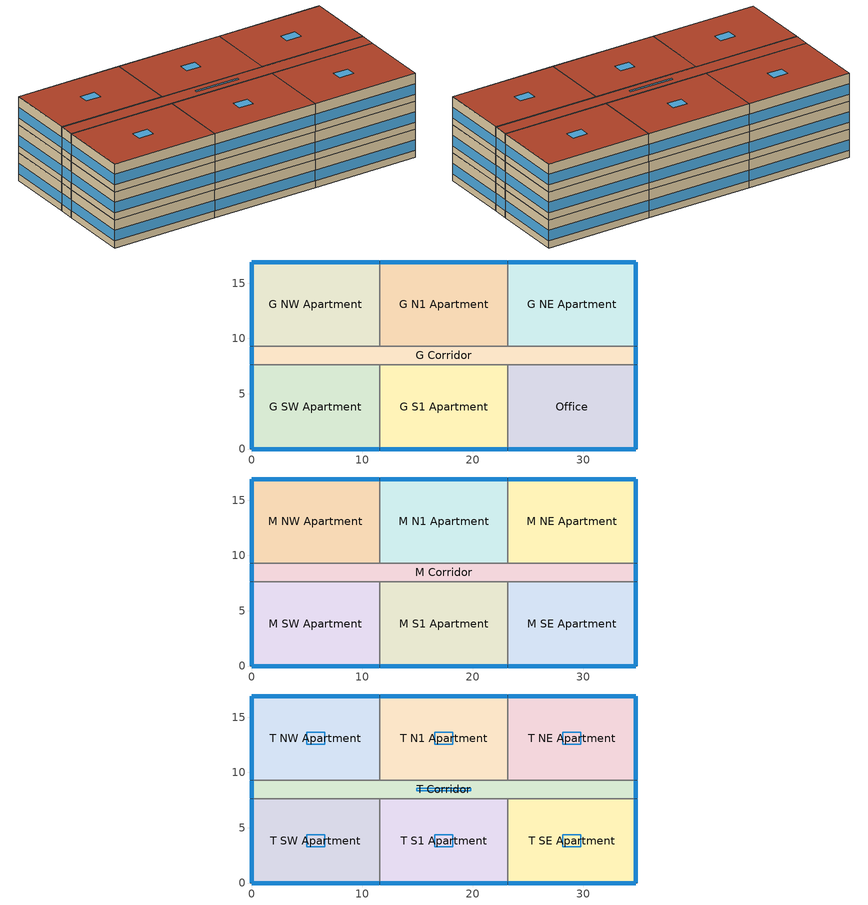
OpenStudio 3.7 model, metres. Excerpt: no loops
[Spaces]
G S1 Apartment
 floor foundation (BTAP-Grnd-Floor-Mass:U-0.678_std): 23.16,7.62 23.16,0 11.58,0 11.58,7.62 z0
 wall outside: 11.58,0 23.16,0 z0:3.05
 wall to Office: 23.16,0 23.16,7.62 z0:3.05
 wall to G Corridor: 23.16,7.62 11.58,7.62 z0:3.05
 wall to G SW Apartment: 11.58,7.62 11.58,0 z0:3.05
 window: 11.61,0 23.14,0 z0.76:1.9
 ceiling adiabatic (BTAP-Int-Wall): 23.16,0 23.16,7.62 11.58,7.62 11.58,0 z3.05
G NE Apartment
 floor foundation (BTAP-Grnd-Floor-Mass:U-0.678_std): 34.75,16.92 34.75,9.3 23.16,9.3 23.16,16.92 z0
 wall outside: 34.75,9.3 34.75,16.92 23.16,16.92 z0:3.05
 wall to G Corridor: 23.16,9.3 34.75,9.3 z0:3.05
 wall to G N1 Apartment: 23.16,16.92 23.16,9.3 z0:3.05
 window: 34.75,9.32 34.75,16.89 z0.76:1.91; 34.72,16.92 23.19,16.92 z0.76:1.9
 ceiling adiabatic (BTAP-Int-Wall): 34.75,9.3 34.75,16.92 23.16,16.92 23.16,9.3 z3.05
G NW Apartment
 floor foundation (BTAP-Grnd-Floor-Mass:U-0.678_std): 11.58,16.92 11.58,9.3 0,9.3 0,16.92 z0
 wall outside: 11.58,16.92 0,16.92 0,9.3 z0:3.05
 wall to G N1 Apartment: 11.58,9.3 11.58,16.92 z0:3.05
 wall to G Corridor: 0,9.3 11.58,9.3 z0:3.05
 window: 11.56,16.92 0.03,16.92 z0.76:1.9; 0,16.89 0,9.32 z0.76:1.91
 ceiling adiabatic (BTAP-Int-Wall): 11.58,9.3 11.58,16.92 0,16.92 0,9.3 z3.05
G N1 Apartment
 floor foundation (BTAP-Grnd-Floor-Mass:U-0.678_std): 23.16,16.92 23.16,9.3 11.58,9.3 11.58,16.92 z0
 wall outside: 23.16,16.92 11.58,16.92 z0:3.05
 wall to G Corridor: 11.58,9.3 23.16,9.3 z0:3.05
 window: 23.14,16.92 11.61,16.92 z0.76:1.9
 ceiling adiabatic (BTAP-Int-Wall): 23.16,9.3 23.16,16.92 11.58,16.92 11.58,9.3 z3.05
Office
 floor foundation (BTAP-Grnd-Floor-Mass:U-0.678_std): 34.75,7.62 34.75,0 23.16,0 23.16,7.62 z0
 wall outside: 23.16,0 34.75,0 34.75,7.62 z0:3.05
 wall to G Corridor: 34.75,7.62 23.16,7.62 z0:3.05
 window: 34.75,0.03 34.75,7.59 z0.76:1.91; 23.19,0 34.72,0 z0.76:1.9
 ceiling adiabatic (BTAP-Int-Wall): 34.75,0 34.75,7.62 23.16,7.62 23.16,0 z3.05
G Corridor
 floor foundation (BTAP-Grnd-Floor-Mass:U-0.678_std): 34.75,9.3 34.75,7.62 0,7.62 0,9.3 z0
 wall outside: 34.75,7.62 34.75,9.3 / 0,9.3 0,7.62 z0:3.05
 wall to G SW Apartment: 0,7.62 11.58,7.62 z0:3.05
 window: 34.75,7.65 34.75,9.27 / 0,9.27 0,7.65 z0.76:1.93
 ceiling adiabatic (BTAP-Int-Wall): 34.75,7.62 34.75,9.3 0,9.3 0,7.62 z3.05
G SW Apartment
 floor foundation (BTAP-Grnd-Floor-Mass:U-0.678_std): 11.58,7.62 11.58,0 0,0 0,7.62 z0
 wall outside: 0,7.62 0,0 11.58,0 z0:3.05
 window: 0.03,0 11.56,0 z0.76:1.9; 0,7.59 0,0.03 z0.76:1.91
 ceiling adiabatic (BTAP-Int-Wall): 11.58,0 11.58,7.62 0,7.62 0,0 z3.05
M SE Apartment
 floor adiabatic (BTAP-Int-Wall): 34.75,7.62 34.75,0 23.16,0 23.16,7.62 z3.05
 wall outside: 23.16,0 34.75,0 34.75,7.62 z3.05:6.1
 wall to M S1 Apartment: 23.16,7.62 23.16,0 z3.05:6.1
 wall to M Corridor: 34.75,7.62 23.16,7.62 z3.05:6.1
 window: 34.75,0.03 34.75,7.59 / 23.19,0 34.72,0 z3.81:4.95
 ceiling adiabatic (BTAP-Int-Wall): 34.75,0 34.75,7.62 23.16,7.62 23.16,0 z6.1
M Corridor
 floor adiabatic (BTAP-Int-Wall): 34.75,9.3 34.75,7.62 0,7.62 0,9.3 z3.05
 wall outside: 0,9.3 0,7.62 / 34.75,7.62 34.75,9.3 z3.05:6.1
 wall to M SW Apartment: 0,7.62 11.58,7.62 z3.05:6.1
 wall to M N1 Apartment: 23.16,9.3 11.58,9.3 z3.05:6.1
 wall to M NE Apartment: 34.75,9.3 23.16,9.3 z3.05:6.1
 wall to M S1 Apartment: 11.58,7.62 23.16,7.62 z3.05:6.1
 wall to M NW Apartment: 11.58,9.3 0,9.3 z3.05:6.1
 window: 34.75,7.65 34.75,9.27 / 0,9.27 0,7.65 z3.81:4.98
 ceiling adiabatic (BTAP-Int-Wall): 34.75,7.62 34.75,9.3 0,9.3 0,7.62 z6.1
M SW Apartment
 floor adiabatic (BTAP-Int-Wall): 11.58,7.62 11.58,0 0,0 0,7.62 z3.05
 wall outside: 0,7.62 0,0 11.58,0 z3.05:6.1
 wall to M S1 Apartment: 11.58,0 11.58,7.62 z3.05:6.1
 window: 0.03,0 11.56,0 / 0,7.59 0,0.03 z3.81:4.95
 ceiling adiabatic (BTAP-Int-Wall): 11.58,0 11.58,7.62 0,7.62 0,0 z6.1
M NE Apartment
 floor adiabatic (BTAP-Int-Wall): 34.75,16.92 34.75,9.3 23.16,9.3 23.16,16.92 z3.05
 wall outside: 34.75,9.3 34.75,16.92 23.16,16.92 z3.05:6.1
 wall to M N1 Apartment: 23.16,16.92 23.16,9.3 z3.05:6.1
 window: 34.75,9.32 34.75,16.89 / 34.72,16.92 23.19,16.92 z3.81:4.95
 ceiling adiabatic (BTAP-Int-Wall): 34.75,9.3 34.75,16.92 23.16,16.92 23.16,9.3 z6.1
M N1 Apartment
 floor adiabatic (BTAP-Int-Wall): 23.16,16.92 23.16,9.3 11.58,9.3 11.58,16.92 z3.05
 wall outside: 23.16,16.92 11.58,16.92 z3.05:6.1
 wall to M NW Apartment: 11.58,16.92 11.58,9.3 z3.05:6.1
 window: 23.14,16.92 11.61,16.92 z3.81:4.95
 ceiling adiabatic (BTAP-Int-Wall): 23.16,9.3 23.16,16.92 11.58,16.92 11.58,9.3 z6.1
M S1 Apartment
 floor adiabatic (BTAP-Int-Wall): 23.16,7.62 23.16,0 11.58,0 11.58,7.62 z3.05
 wall outside: 11.58,0 23.16,0 z3.05:6.1
 window: 11.61,0 23.14,0 z3.81:4.95
 ceiling adiabatic (BTAP-Int-Wall): 23.16,0 23.16,7.62 11.58,7.62 11.58,0 z6.1
M NW Apartment
 floor adiabatic (BTAP-Int-Wall): 11.58,16.92 11.58,9.3 0,9.3 0,16.92 z3.05
 wall outside: 11.58,16.92 0,16.92 0,9.3 z3.05:6.1
 window: 11.56,16.92 0.03,16.92 / 0,16.89 0,9.32 z3.81:4.95
 ceiling adiabatic (BTAP-Int-Wall): 11.58,9.3 11.58,16.92 0,16.92 0,9.3 z6.1
T SW Apartment
 floor adiabatic (BTAP-Int-Wall): 11.58,7.62 11.58,0 0,0 0,7.62 z6.1
 wall outside: 0,7.62 0,0 11.58,0 z6.1:9.14
 wall to T S1 Apartment: 11.58,0 11.58,7.62 z6.1:9.14
 wall to T Corridor: 11.58,7.62 0,7.62 z6.1:9.14
 window: 0.03,0 11.56,0 / 0,7.59 0,0.03 z6.86:8
 roof outside: 11.58,0 11.58,7.62 0,7.62 0,0 z9.14
 skylight: 6.61,3.27 6.61,4.35 4.97,4.35 4.97,3.27 z9.14
T N1 Apartment
 floor adiabatic (BTAP-Int-Wall): 23.16,16.92 23.16,9.3 11.58,9.3 11.58,16.92 z6.1
 wall outside: 23.16,16.92 11.58,16.92 z6.1:9.14
 wall to T Corridor: 11.58,9.3 23.16,9.3 z6.1:9.14
 wall to T NW Apartment: 11.58,16.92 11.58,9.3 z6.1:9.14
 wall to T NE Apartment: 23.16,9.3 23.16,16.92 z6.1:9.14
 window: 23.14,16.92 11.61,16.92 z6.86:8
 roof outside: 23.16,9.3 23.16,16.92 11.58,16.92 11.58,9.3 z9.14
 skylight: 18.19,12.57 18.19,13.64 16.55,13.64 16.55,12.57 z9.14
T Corridor
 floor adiabatic (BTAP-Int-Wall): 34.75,9.3 34.75,7.62 0,7.62 0,9.3 z6.1
 wall outside: 34.75,7.62 34.75,9.3 / 0,9.3 0,7.62 z6.1:9.14
 wall to T SE Apartment: 23.16,7.62 34.75,7.62 z6.1:9.14
 wall to T S1 Apartment: 11.58,7.62 23.16,7.62 z6.1:9.14
 wall to T NW Apartment: 11.58,9.3 0,9.3 z6.1:9.14
 wall to T NE Apartment: 34.75,9.3 23.16,9.3 z6.1:9.14
 window: 34.75,7.65 34.75,9.27 / 0,9.27 0,7.65 z6.86:8.03
 roof outside: 34.75,7.62 34.75,9.3 0,9.3 0,7.62 z9.14
 skylight: 19.83,8.34 19.83,8.58 14.92,8.58 14.92,8.34 z9.14
T NW Apartment
 floor adiabatic (BTAP-Int-Wall): 11.58,16.92 11.58,9.3 0,9.3 0,16.92 z6.1
 wall outside: 11.58,16.92 0,16.92 0,9.3 z6.1:9.14
 window: 11.56,16.92 0.03,16.92 / 0,16.89 0,9.32 z6.86:8
 roof outside: 11.58,9.3 11.58,16.92 0,16.92 0,9.3 z9.14
 skylight: 6.61,12.57 6.61,13.64 4.97,13.64 4.97,12.57 z9.14
T NE Apartment
 floor adiabatic (BTAP-Int-Wall): 34.75,16.92 34.75,9.3 23.16,9.3 23.16,16.92 z6.1
 wall outside: 34.75,9.3 34.75,16.92 23.16,16.92 z6.1:9.14
 window: 34.75,9.32 34.75,16.89 / 34.72,16.92 23.19,16.92 z6.86:8
 roof outside: 34.75,9.3 34.75,16.92 23.16,16.92 23.16,9.3 z9.14
 skylight: 29.77,12.57 29.77,13.64 28.14,13.64 28.14,12.57 z9.14
T S1 Apartment
 floor adiabatic (BTAP-Int-Wall): 23.16,7.62 23.16,0 11.58,0 11.58,7.62 z6.1
 wall outside: 11.58,0 23.16,0 z6.1:9.14
 wall to T SE Apartment: 23.16,0 23.16,7.62 z6.1:9.14
 window: 11.61,0 23.14,0 z6.86:8
 roof outside: 23.16,0 23.16,7.62 11.58,7.62 11.58,0 z9.14
 skylight: 18.19,3.27 18.19,4.35 16.55,4.35 16.55,3.27 z9.14
T SE Apartment
 floor adiabatic (BTAP-Int-Wall): 34.75,7.62 34.75,0 23.16,0 23.16,7.62 z6.1
 wall outside: 23.16,0 34.75,0 34.75,7.62 z6.1:9.14
 window: 34.75,0.03 34.75,7.59 / 23.19,0 34.72,0 z6.86:8
 roof outside: 34.75,0 34.75,7.62 23.16,7.62 23.16,0 z9.14
 skylight: 29.77,3.27 29.77,4.35 28.14,4.35 28.14,3.27 z9.14
[Site]
Calgary Intl AP_AB_CAN: Latitude {deg}=51.11; Longitude {deg}=-114.02; Time Zone {hr}=-7; Elevation {m}=1084.1; Terrain=City
[Building]
LowriseApartment: North Axis {deg}=0; Default Construction Set=BTAP-Mass at hdd = 5000.0; Standards Number of Stories=3; Standards Number of Above Ground Stories=3; Standards Template=BTAP1980TO2010; Standards Building Type=LowriseApartment; Standards Number of Living Units=17
[Site:WaterMainsTemperature]
Calculation Method=Correlation; Annual Average Outdoor Air Temperature {C}=4.69167; Maximum Difference In Monthly Average Outdoor Air Temperatures {deltaC}=24.6
[Site:GroundTemperature:BuildingSurface]
19.527, 19.502, 19.536, 19.598, 20.002, 21.64, 22.225, 22.375, 21.449, 20.121, 19.802, 19.633
[ClimateZones]
Climate Zone Institution Name 1=ASHRAE; Climate Zone Document Name 1=ANSI/ASHRAE Standard 169; Climate Zone Document Year 1=2006; Climate Zone Institution Name 2=CEC; Climate Zone Document Name 2=California Climate Zone Descriptions; Climate Zone Document Year 2=1995
[SizingPeriod:DesignDay] Barometric Pressure {Pa}=88961; Rain Indicator=No; Snow Indicator=No; Day of Month=21; Daylight Saving Time Indicator=No; Humidity Condition Type=Wetbulb; Dry-Bulb Temperature Range Modifier Type=DefaultMultipliers
Name | Maximum Dry-Bulb Temperature {C} | Daily Dry-Bulb Temperature Range {deltaC} | Wind Speed {m/s} | Wind Direction {deg} | Month | Day Type | Wetbulb or DewPoint at Maximum Dry-Bulb {C} | Solar Model Indicator | ASHRAE Clear Sky Optical Depth for Beam Irradiance | ASHRAE Clear Sky Optical Depth for Diffuse Irradiance | Sky Clearness
Calgary Intl AP Ann Clg .4% Condns DB=>MWB | 28.8 | 12.3 | 4.5 | 160 | 7 | SummerDesignDay | 16 | ASHRAETau | 0.34 | 2.419
Calgary Intl AP Ann Htg 99.6% Condns DB | -27.7 | 0 | 2.7 | 200 | 1 | WinterDesignDay | -27.7 | ASHRAEClearSky |  |  | 0
[Material:NoMass] Roughness=Smooth; Thermal Absorptance=0.9; Solar Absorptance=0.7
Name | Thermal Resistance {m2-K/W} | Visible Absorptance
Typical Carpet Pad; Typical Carpet Pad 1 | 0.21648 | 0.8
Typical Insulation 1 | 0.00118045 | 0.7
Typical Insulation 2 | 2.61923 | 0.7
Typical Insulation 3 | 4.40527 | 0.7
Typical Carpet Pad 2; Typical Carpet Pad 4 | 1.40895 | 0.8
Typical Carpet Pad 3 | 2.28697 | 0.8
Typical Insulation 4 | 0.338965 | 0.7
Typical Insulation 5 | 0.338983 | 0.7
[Material]
Name | Roughness | Thickness {m} | Conductivity {W/m-K} | Density {kg/m3} | Specific Heat {J/kg-K} | Thermal Absorptance | Solar Absorptance | Visible Absorptance
G05 25mm wood | MediumSmooth | 0.0254 | 0.15 | 608 | 1630 | 0.9 | 0.5 | 0.5
100mm Normalweight concrete floor 1 | MediumSmooth | 0.1016 | 2.31 | 2322 | 832
G01 13mm gypsum board 1 | Smooth | 0.0127 | 0.16 | 800 | 1090 | 0.9 | 0.7 | 0.5
4 in. Normalweight Concrete Floor 1 | MediumRough | 0.1016 | 2.31 | 2322 | 832 | 0.9 | 0.7 | 0.7
1IN Stucco 1 | Smooth | 0.0253 | 0.6918 | 1858 | 837 | 0.9 | 0.7 | 0.92
8IN CONCRETE HW RefBldg 1 | Rough | 0.2032 | 1.311 | 2240 | 836.8 | 0.9 | 0.7 | 0.7
1/2IN Gypsum 1 | Smooth | 0.0127 | 0.16 | 784.9 | 830 | 0.9 | 0.4 | 0.4
Metal Roof Surface 1; F08 Metal surface 1 | Smooth | 0.0008 | 45.28 | 7824 | 500 | 0.9 | 0.7 | 0.7
6 in. Normalweight Concrete Floor 1; 6 in. Normalweight Concrete Floor 2; 6 in. Normalweight Concrete Floor 3 | MediumRough | 0.1524 | 2.31 | 2322 | 832 | 0.9 | 0.7 | 0.7
Expanded Polystyrene | MediumSmooth | 0.0408596 | 0.029 | 29 | 1210
[Construction]
BTAP-Int-Partition; BTAP-Int-Door: G05 25mm wood
BTAP-Int-Floor: 100mm Normalweight concrete floor 1, Typical Carpet Pad
BTAP-Int-Wall: G01 13mm gypsum board 1, G01 13mm gypsum board 1
BTAP-Int-Ceiling: Typical Carpet Pad, 100mm Normalweight concrete floor 1
BTAP-Int-Window: SimpleGlazing
BTAP-Ext-Floor-Mass:U-3.822: Typical Insulation 1, 4 in. Normalweight Concrete Floor 1, Typical Carpet Pad 1
BTAP-Ext-Wall-Mass:U-0.346: 1IN Stucco 1, 8IN CONCRETE HW RefBldg 1, Typical Insulation 2, 1/2IN Gypsum 1
BTAP-Ext-Roof-Metal:U-0.227: Metal Roof Surface 1, Typical Insulation 3
BTAP-Grnd-Floor-Mass:U-0.678: 6 in. Normalweight Concrete Floor 1, Typical Carpet Pad 2
BTAP-Grnd-Wall-Mass:U-0.425: 6 in. Normalweight Concrete Floor 2, Typical Carpet Pad 3
BTAP-Grnd-Roof-Mass:U-0.678: 6 in. Normalweight Concrete Floor 3, Typical Carpet Pad 4
BTAP-Ext-FixedWindow:U=0.295 SHGC=0.490; BTAP-Ext-GlassDoors:U=0.295 SHGC=0.490; BTAP-Ext-Skylights:U=0.295 SHGC=0.490; BTAP-Ext-DaylightDomes:U=0.295 SHGC=0.490; BTAP-Ext-DaylightDiffuser:U=0.295 SHGC=0.490: SimpleGlazing:U=0.295 SHGC=0.490
BTAP-Ext-Door:U-2.95: F08 Metal surface 1, Typical Insulation 4
BTAP-Ext-OverHeadDoor:U-2.95: Typical Insulation 5
BTAP-Grnd-Floor-Mass:U-0.678_std: 6 in. Normalweight Concrete Floor 1, Expanded Polystyrene
[DefaultConstructionSet]
BTAP-Mass at hdd = 5000.0: Default Exterior Surface Constructions=BTAP-Mass at hdd = 5000.0; Default Interior Surface Constructions=Default Surface Constructions 2; Default Ground Contact Surface Constructions=BTAP-Mass at hdd = 5000.0 1; Default Exterior SubSurface Constructions=BTAP-Mass at hdd = 5000.0; Default Interior SubSurface Constructions=Default Sub Surface Constructions 2; Interior Partition Construction=BTAP-Int-Partition
[DefaultSurfaceConstructions]
Name | Floor Construction | Wall Construction | Roof Ceiling Construction
Default Surface Constructions 2 | BTAP-Int-Floor | BTAP-Int-Wall | BTAP-Int-Ceiling
BTAP-Mass at hdd = 5000.0 | BTAP-Ext-Floor-Mass:U-3.822 | BTAP-Ext-Wall-Mass:U-0.346 | BTAP-Ext-Roof-Metal:U-0.227
BTAP-Mass at hdd = 5000.0 1 | BTAP-Grnd-Floor-Mass:U-0.678 | BTAP-Grnd-Wall-Mass:U-0.425 | BTAP-Grnd-Roof-Mass:U-0.678
[DefaultSubSurfaceConstructions]
Name | Fixed Window Construction | Operable Window Construction | Door Construction | Glass Door Construction | Overhead Door Construction | Skylight Construction | Tubular Daylight Dome Construction | Tubular Daylight Diffuser Construction
Default Sub Surface Constructions 2 | BTAP-Int-Window | BTAP-Int-Window | BTAP-Int-Door
BTAP-Mass at hdd = 5000.0 | BTAP-Ext-FixedWindow:U=0.295 SHGC=0.490 | BTAP-Ext-FixedWindow:U=0.295 SHGC=0.490 | BTAP-Ext-Door:U-2.95 | BTAP-Ext-GlassDoors:U=0.295 SHGC=0.490 | BTAP-Ext-OverHeadDoor:U-2.95 | BTAP-Ext-Skylights:U=0.295 SHGC=0.490 | BTAP-Ext-DaylightDomes:U=0.295 SHGC=0.490 | BTAP-Ext-DaylightDiffuser:U=0.295 SHGC=0.490
[WindowMaterial:SimpleGlazingSystem] Solar Heat Gain Coefficient=0.49; Visible Transmittance=0.21
Name | U-Factor {W/m2-K}
SimpleGlazing | 2.2
SimpleGlazing:U=0.295 SHGC=0.490 | 2.95
[Space] Volume {m3}=Autocalculate
Name | Space Type | Building Story | Thermal Zone
T SE Apartment | Space Function Dwelling Unit(s) | Building Story 3 | DU_BT=Space Function_ST=Dwelling Unit(s)_FL=Building Story 3_SCHG 1
G Corridor | Space Function Corr. < 2.4m wide-sch-G | Building Story 1 | WILD_ST=Corr. < 2.4m wide-sch-G_FL=Building Story 1_SCH=G
T SW Apartment | Space Function Dwelling Unit(s) | Building Story 3 | DU_BT=Space Function_ST=Dwelling Unit(s)_FL=Building Story 3_SCHG 3
M SE Apartment | Space Function Dwelling Unit(s) | Building Story 2 | DU_BT=Space Function_ST=Dwelling Unit(s)_FL=Building Story 2_SCHG 2
T N1 Apartment | Space Function Dwelling Unit(s) | Building Story 3 | DU_BT=Space Function_ST=Dwelling Unit(s)_FL=Building Story 3_SCHG 4
T Corridor | Space Function Corr. < 2.4m wide-sch-G | Building Story 3 | WILD_ST=Corr. < 2.4m wide-sch-G_FL=Building Story 3_SCH=G
M SW Apartment | Space Function Dwelling Unit(s) | Building Story 2 | DU_BT=Space Function_ST=Dwelling Unit(s)_FL=Building Story 2_SCHG 3
T NW Apartment | Space Function Dwelling Unit(s) | Building Story 3 | DU_BT=Space Function_ST=Dwelling Unit(s)_FL=Building Story 3_SCHG 5
M Corridor | Space Function Corr. < 2.4m wide-sch-G | Building Story 2 | WILD_ST=Corr. < 2.4m wide-sch-G_FL=Building Story 2_SCH=G
G S1 Apartment | Space Function Dwelling Unit(s) | Building Story 1 | DU_BT=Space Function_ST=Dwelling Unit(s)_FL=Building Story 1_SCHG 5
M NE Apartment | Space Function Dwelling Unit(s) | Building Story 2 | DU_BT=Space Function_ST=Dwelling Unit(s)_FL=Building Story 2_SCHG 5
T NE Apartment | Space Function Dwelling Unit(s) | Building Story 3 | DU_BT=Space Function_ST=Dwelling Unit(s)_FL=Building Story 3_SCHG 2
G NW Apartment | Space Function Dwelling Unit(s) | Building Story 1 | DU_BT=Space Function_ST=Dwelling Unit(s)_FL=Building Story 1_SCHG 2
T S1 Apartment | Space Function Dwelling Unit(s) | Building Story 3 | DU_BT=Space Function_ST=Dwelling Unit(s)_FL=Building Story 3_SCHG
M N1 Apartment | Space Function Dwelling Unit(s) | Building Story 2 | DU_BT=Space Function_ST=Dwelling Unit(s)_FL=Building Story 2_SCHG
Office | Space Function Dwelling Unit(s) | Building Story 1 | DU_BT=Space Function_ST=Dwelling Unit(s)_FL=Building Story 1_SCHG 1
G NE Apartment | Space Function Dwelling Unit(s) | Building Story 1 | DU_BT=Space Function_ST=Dwelling Unit(s)_FL=Building Story 1_SCHG
G SW Apartment | Space Function Dwelling Unit(s) | Building Story 1 | DU_BT=Space Function_ST=Dwelling Unit(s)_FL=Building Story 1_SCHG 3
G N1 Apartment | Space Function Dwelling Unit(s) | Building Story 1 | DU_BT=Space Function_ST=Dwelling Unit(s)_FL=Building Story 1_SCHG 4
M S1 Apartment | Space Function Dwelling Unit(s) | Building Story 2 | DU_BT=Space Function_ST=Dwelling Unit(s)_FL=Building Story 2_SCHG 4
M NW Apartment | Space Function Dwelling Unit(s) | Building Story 2 | DU_BT=Space Function_ST=Dwelling Unit(s)_FL=Building Story 2_SCHG 1
[BuildingStory]
Name | Nominal Z Coordinate {m}
Building Story 1 | 0
Building Story 2 | 3.04785
Building Story 3 | 9.14355
[SpaceType] Standards Building Type=Space Function
Name | Default Schedule Set | Design Specification Outdoor Air Object | Standards Space Type
Space Function Corr. < 2.4m wide-sch-G | Space Function Corr. < 2.4m wide-sch-G Schedule Set | Space Function Corridor/Transition area other-sch-G Ventilation | Corr. < 2.4m wide-sch-G
Space Function Dwelling Unit(s) | Space Function Dwelling Unit(s) Schedule Set | Space Function Dwelling units general Ventilation | Dwelling Unit(s)
[DesignSpecification:OutdoorAir] Outdoor Air Method=Sum
Name | Outdoor Air Flow per Floor Area {m3/s-m2} | Outdoor Air Flow per Person {m3/s-person}
Space Function Corridor/Transition area other-sch-G Ventilation | 0.000254
Space Function Dwelling units general Ventilation | 0.0003048 | 0.00235974
[AvailabilityManager:NightCycle] Control Type=CycleOnAny; Thermostat Tolerance {deltaC}=1; Cycling Run Time {s}=3600
Name | Applicability Schedule
Availability Manager Night Cycle 1; Availability Manager Night Cycle 2; Availability Manager Night Cycle 3; Availability Manager Night Cycle 4; Availability Manager Night Cycle 5; Availability Manager Night Cycle 6; Availability Manager Night Cycle 7; Availability Manager Night Cycle 8; Availability Manager Night Cycle 9; Availability Manager Night Cycle 10; Availability Manager Night Cycle 11; Availability Manager Night Cycle 12; Availability Manager Night Cycle 13; Availability Manager Night Cycle 14; Availability Manager Night Cycle 15; Availability Manager Night Cycle 16; Availability Manager Night Cycle 17; Availability Manager Night Cycle 18; Availability Manager Night Cycle 19; Availability Manager Night Cycle 20; Availability Manager Night Cycle 21; Availability Manager Night Cycle 22; Availability Manager Night Cycle 23; Availability Manager Night Cycle 24; Availability Manager Night Cycle 25
Availability Manager Night Cycle 26; Availability Manager Night Cycle 27 | Always On Discrete
[People:Definition] Number of People Calculation Method=People/Area; Fraction Radiant=0.3
Name | People per Space Floor Area {person/m2}
Space Function Corr. < 2.4m wide-sch-G People Definition | 0.0100104
Space Function Dwelling Unit(s) People Definition | 0.0166841
[People] Work Efficiency Schedule=Work Efficiency Schedule; Clothing Insulation Schedule=Clothing Schedule; Air Velocity Schedule=Air Velocity Schedule; Multiplier=1
Name | People Definition | Space or SpaceType
Space Function Corr. < 2.4m wide-sch-G People | Space Function Corr. < 2.4m wide-sch-G People Definition | Space Function Corr. < 2.4m wide-sch-G
Space Function Dwelling Unit(s) People | Space Function Dwelling Unit(s) People Definition | Space Function Dwelling Unit(s)
[Lights:Definition] Design Level Calculation Method=Watts/Area; Fraction Radiant=0.5; Fraction Visible=0.2
Name | Watts per Space Floor Area {W/m2}
Space Function Corr. < 2.4m wide-sch-G Lights Definition | 8.39993
Space Function Dwelling Unit(s) Lights Definition | 4.99996
[Lights] Fraction Replaceable=1
Name | Lights Definition | Space or SpaceType
Space Function Corr. < 2.4m wide-sch-G Lights | Space Function Corr. < 2.4m wide-sch-G Lights Definition | Space Function Corr. < 2.4m wide-sch-G
Space Function Dwelling Unit(s) Lights | Space Function Dwelling Unit(s) Lights Definition | Space Function Dwelling Unit(s)
[DefaultScheduleSet] Number of People Schedule=NECB-G-Occupancy; People Activity Level Schedule=NECB-Activity; Lighting Schedule=NECB-G-Lighting; Electric Equipment Schedule=NECB-G-Electric-Equipment
Space Function Corr. < 2.4m wide-sch-G Schedule Set; Space Function Dwelling Unit(s) Schedule Set
[ThermostatSetpoint:DualSetpoint] Heating Setpoint Temperature Schedule=NECB-G-Thermostat Setpoint-Heating; Cooling Setpoint Temperature Schedule=NECB-G-Thermostat Setpoint-Cooling
Space Function Dwelling Unit(s) Thermostat 37; Space Function Dwelling Unit(s) Thermostat 38; Space Function Dwelling Unit(s) Thermostat 39; Space Function Dwelling Unit(s) Thermostat 40; Space Function Dwelling Unit(s) Thermostat 41; Space Function Dwelling Unit(s) Thermostat 42; Space Function Dwelling Unit(s) Thermostat 43; Space Function Dwelling Unit(s) Thermostat 44; Space Function Dwelling Unit(s) Thermostat 45; Space Function Dwelling Unit(s) Thermostat 46; Space Function Dwelling Unit(s) Thermostat 47; Space Function Dwelling Unit(s) Thermostat 48; Space Function Dwelling Unit(s) Thermostat 49; Space Function Dwelling Unit(s) Thermostat 50; Space Function Dwelling Unit(s) Thermostat 51; Space Function Dwelling Unit(s) Thermostat 52; Space Function Dwelling Unit(s) Thermostat 53; Space Function Dwelling Unit(s) Thermostat 54; Space Function Corr. < 2.4m wide-sch-G Thermostat 7; Space Function Corr. < 2.4m wide-sch-G Thermostat 8; Space Function Corr. < 2.4m wide-sch-G Thermostat 9
[ElectricEquipment:Definition]
Space Function Dwelling Unit(s) Elec Equip Definition: Design Level Calculation Method=Watts/Area; Watts per Space Floor Area {W/m2}=4.99996; Fraction Radiant=0.5
[ElectricEquipment]
Space Function Dwelling Unit(s) Elec Equip: Electric Equipment Definition=Space Function Dwelling Unit(s) Elec Equip Definition; Space or SpaceType=Space Function Dwelling Unit(s)
[SpaceInfiltration:DesignFlowRate] Schedule=Always On Discrete; Design Flow Rate Calculation Method=Flow/ExteriorArea; Flow per Exterior Surface Area {m3/s-m2}=0.001116; Constant Term Coefficient=0; Temperature Term Coefficient=0; Velocity Term Coefficient=0.224; Velocity Squared Term Coefficient=0
Name | Space or SpaceType
G Corridor Infiltration | G Corridor
G N1 Apartment Infiltration | G N1 Apartment
G NE Apartment Infiltration | G NE Apartment
G NW Apartment Infiltration | G NW Apartment
G S1 Apartment Infiltration | G S1 Apartment
G SW Apartment Infiltration | G SW Apartment
M Corridor Infiltration | M Corridor
M N1 Apartment Infiltration | M N1 Apartment
M NE Apartment Infiltration | M NE Apartment
M NW Apartment Infiltration | M NW Apartment
M S1 Apartment Infiltration | M S1 Apartment
M SE Apartment Infiltration | M SE Apartment
M SW Apartment Infiltration | M SW Apartment
Office Infiltration | Office
T Corridor Infiltration | T Corridor
T N1 Apartment Infiltration | T N1 Apartment
T NE Apartment Infiltration | T NE Apartment
T NW Apartment Infiltration | T NW Apartment
T S1 Apartment Infiltration | T S1 Apartment
T SE Apartment Infiltration | T SE Apartment
T SW Apartment Infiltration | T SW Apartment
[ThermalZone] Use Ideal Air Loads=No
Name | Thermostat
DU_BT=Space Function_ST=Dwelling Unit(s)_FL=Building Story 1_SCHG | Space Function Dwelling Unit(s) Thermostat 37
DU_BT=Space Function_ST=Dwelling Unit(s)_FL=Building Story 1_SCHG 1 | Space Function Dwelling Unit(s) Thermostat 38
DU_BT=Space Function_ST=Dwelling Unit(s)_FL=Building Story 2_SCHG | Space Function Dwelling Unit(s) Thermostat 39
DU_BT=Space Function_ST=Dwelling Unit(s)_FL=Building Story 3_SCHG | Space Function Dwelling Unit(s) Thermostat 40
DU_BT=Space Function_ST=Dwelling Unit(s)_FL=Building Story 3_SCHG 1 | Space Function Dwelling Unit(s) Thermostat 41
DU_BT=Space Function_ST=Dwelling Unit(s)_FL=Building Story 3_SCHG 2 | Space Function Dwelling Unit(s) Thermostat 42
DU_BT=Space Function_ST=Dwelling Unit(s)_FL=Building Story 2_SCHG 1 | Space Function Dwelling Unit(s) Thermostat 43
DU_BT=Space Function_ST=Dwelling Unit(s)_FL=Building Story 1_SCHG 2 | Space Function Dwelling Unit(s) Thermostat 44
DU_BT=Space Function_ST=Dwelling Unit(s)_FL=Building Story 3_SCHG 3 | Space Function Dwelling Unit(s) Thermostat 45
DU_BT=Space Function_ST=Dwelling Unit(s)_FL=Building Story 1_SCHG 3 | Space Function Dwelling Unit(s) Thermostat 46
DU_BT=Space Function_ST=Dwelling Unit(s)_FL=Building Story 2_SCHG 2 | Space Function Dwelling Unit(s) Thermostat 47
DU_BT=Space Function_ST=Dwelling Unit(s)_FL=Building Story 3_SCHG 4 | Space Function Dwelling Unit(s) Thermostat 48
DU_BT=Space Function_ST=Dwelling Unit(s)_FL=Building Story 1_SCHG 4 | Space Function Dwelling Unit(s) Thermostat 49
DU_BT=Space Function_ST=Dwelling Unit(s)_FL=Building Story 2_SCHG 3 | Space Function Dwelling Unit(s) Thermostat 50
DU_BT=Space Function_ST=Dwelling Unit(s)_FL=Building Story 3_SCHG 5 | Space Function Dwelling Unit(s) Thermostat 51
DU_BT=Space Function_ST=Dwelling Unit(s)_FL=Building Story 2_SCHG 4 | Space Function Dwelling Unit(s) Thermostat 52
DU_BT=Space Function_ST=Dwelling Unit(s)_FL=Building Story 1_SCHG 5 | Space Function Dwelling Unit(s) Thermostat 53
DU_BT=Space Function_ST=Dwelling Unit(s)_FL=Building Story 2_SCHG 5 | Space Function Dwelling Unit(s) Thermostat 54
WILD_ST=Corr. < 2.4m wide-sch-G_FL=Building Story 1_SCH=G | Space Function Corr. < 2.4m wide-sch-G Thermostat 7
WILD_ST=Corr. < 2.4m wide-sch-G_FL=Building Story 3_SCH=G | Space Function Corr. < 2.4m wide-sch-G Thermostat 8
WILD_ST=Corr. < 2.4m wide-sch-G_FL=Building Story 2_SCH=G | Space Function Corr. < 2.4m wide-sch-G Thermostat 9
[Foundation:Kiva]
Bldg Kiva Foundation: Wall Height Above Grade {m}=0; Wall Depth Below Slab {m}=0
[SurfaceProperty:ExposedFoundationPerimeter] Exposed Perimeter Calculation Method=TotalExposedPerimeter
Name | Total Exposed Perimeter {m}
g GFloor NEA; g GFloor SEA; g GFloor NWA; g GFloor SWA | 19.2015
g GFloor N1A; g GFloor S1A | 11.5818
g Floor C | 3.352636
[Foundation:Kiva:Settings]

[Schedule:Day]
Clothing Schedule Default Winter Clothes: 24, 0, 1
Clothing Schedule Summer Clothes: 24, 0, 0.5
Air Velocity Schedule Default: 24, 0, 0.2
Work Efficiency Schedule Default: 24, 0, 0
NECB-G-Occupancy Default; NECB-G-Occupancy Default|Wkdy Day: 7, 0, 0.9, 8, 0, 0.7, 9, 0, 0.4, 17, 0, 0.3, 18, 0, 0.5, 24, 0, 0.9
NECB-G-Occupancy Sat Day; NECB-G-Occupancy Sun|Hol Day: 7, 0, 0.9, 8, 0, 0.7, 17, 0, 0.5, 18, 0, 0.7, 24, 0, 0.9
NECB-Activity Default; NECB-Activity Winter Design Day; NECB-Activity Summer Design Day: 24, 0, 130
NECB-G-Lighting Default; NECB-G-Lighting Default|Wkdy Day; NECB-G-Lighting Sat Day; NECB-G-Lighting Sun|Hol Day: 1, 0, 0.3, 6, 0, 0, 7, 0, 0.2, 9, 0, 0.5, 19, 0, 0, 22, 0, 0.9, 23, 0, 0.8, 24, 0, 0.6
NECB-G-Electric-Equipment Default; NECB-G-Electric-Equipment Default|Wkdy Day; NECB-G-Electric-Equipment Sat Day; NECB-G-Electric-Equipment Sun|Hol Day: 1, 0, 0.3, 7, 0, 0.2, 9, 0, 0.8, 16, 0, 0.4, 17, 0, 0.5, 18, 0, 0.2, 20, 0, 0.9, 21, 0, 0.7, 24, 0, 0.5
NECB-G-Thermostat Setpoint-Heating Default; NECB-G-Thermostat Setpoint-Heating Default|Wkdy Day; NECB-G-Thermostat Setpoint-Heating Sat Day; NECB-G-Thermostat Setpoint-Heating Sun|Hol Day: 1, 0, 22, 7, 0, 18, 8, 0, 20, 24, 0, 22
NECB-G-Thermostat Setpoint-Cooling Default; NECB-G-Thermostat Setpoint-Cooling Default|Wkdy Day; NECB-G-Thermostat Setpoint-Cooling Sat Day; NECB-G-Thermostat Setpoint-Cooling Sun|Hol Day: 24, 0, 24
[Schedule:Ruleset]
Clothing Schedule: Default Day Schedule=Clothing Schedule Default Winter Clothes
Air Velocity Schedule: Default Day Schedule=Air Velocity Schedule Default
Work Efficiency Schedule: Default Day Schedule=Work Efficiency Schedule Default
NECB-G-Occupancy: Default Day Schedule=NECB-G-Occupancy Default
NECB-Activity: Default Day Schedule=NECB-Activity Default; Summer Design Day Schedule=NECB-Activity Summer Design Day; Winter Design Day Schedule=NECB-Activity Winter Design Day
NECB-G-Lighting: Default Day Schedule=NECB-G-Lighting Default
NECB-G-Electric-Equipment: Default Day Schedule=NECB-G-Electric-Equipment Default
NECB-G-Thermostat Setpoint-Heating: Default Day Schedule=NECB-G-Thermostat Setpoint-Heating Default
NECB-G-Thermostat Setpoint-Cooling: Default Day Schedule=NECB-G-Thermostat Setpoint-Cooling Default
[Schedule:Rule] Date Specification Type=DateRange; Start Day=1
Name | Schedule Ruleset | Rule Order | Day Schedule | Start Month | End Month | End Day | Apply Monday | Apply Tuesday | Apply Wednesday | Apply Thursday | Apply Friday | Apply Saturday | Apply Sunday
Schedule Rule 1 | Clothing Schedule | 0 | Clothing Schedule Summer Clothes | 5 | 9 | 30
Schedule Rule 2 | NECB-G-Occupancy | 2 | NECB-G-Occupancy Default|Wkdy Day | 1 | 12 | 31 | Yes | Yes | Yes | Yes | Yes
Schedule Rule 3 | NECB-G-Occupancy | 1 | NECB-G-Occupancy Sat Day | 1 | 12 | 31 |  |  |  |  |  | Yes
Schedule Rule 4 | NECB-G-Occupancy | 0 | NECB-G-Occupancy Sun|Hol Day | 1 | 12 | 31 |  |  |  |  |  |  | Yes
Schedule Rule 5 | NECB-G-Lighting | 2 | NECB-G-Lighting Default|Wkdy Day | 1 | 12 | 31 | Yes | Yes | Yes | Yes | Yes
Schedule Rule 6 | NECB-G-Lighting | 1 | NECB-G-Lighting Sat Day | 1 | 12 | 31 |  |  |  |  |  | Yes
Schedule Rule 7 | NECB-G-Lighting | 0 | NECB-G-Lighting Sun|Hol Day | 1 | 12 | 31 |  |  |  |  |  |  | Yes
Schedule Rule 8 | NECB-G-Electric-Equipment | 2 | NECB-G-Electric-Equipment Default|Wkdy Day | 1 | 12 | 31 | Yes | Yes | Yes | Yes | Yes
Schedule Rule 9 | NECB-G-Electric-Equipment | 1 | NECB-G-Electric-Equipment Sat Day | 1 | 12 | 31 |  |  |  |  |  | Yes
Schedule Rule 10 | NECB-G-Electric-Equipment | 0 | NECB-G-Electric-Equipment Sun|Hol Day | 1 | 12 | 31 |  |  |  |  |  |  | Yes
Schedule Rule 11 | NECB-G-Thermostat Setpoint-Heating | 2 | NECB-G-Thermostat Setpoint-Heating Default|Wkdy Day | 1 | 12 | 31 | Yes | Yes | Yes | Yes | Yes
Schedule Rule 12 | NECB-G-Thermostat Setpoint-Heating | 1 | NECB-G-Thermostat Setpoint-Heating Sat Day | 1 | 12 | 31 |  |  |  |  |  | Yes
Schedule Rule 13 | NECB-G-Thermostat Setpoint-Heating | 0 | NECB-G-Thermostat Setpoint-Heating Sun|Hol Day | 1 | 12 | 31 |  |  |  |  |  |  | Yes
Schedule Rule 14 | NECB-G-Thermostat Setpoint-Cooling | 2 | NECB-G-Thermostat Setpoint-Cooling Default|Wkdy Day | 1 | 12 | 31 | Yes | Yes | Yes | Yes | Yes
Schedule Rule 15 | NECB-G-Thermostat Setpoint-Cooling | 1 | NECB-G-Thermostat Setpoint-Cooling Sat Day | 1 | 12 | 31 |  |  |  |  |  | Yes
Schedule Rule 16 | NECB-G-Thermostat Setpoint-Cooling | 0 | NECB-G-Thermostat Setpoint-Cooling Sun|Hol Day | 1 | 12 | 31 |  |  |  |  |  |  | Yes
[Schedule:Constant]
Always On Discrete: Value=1
